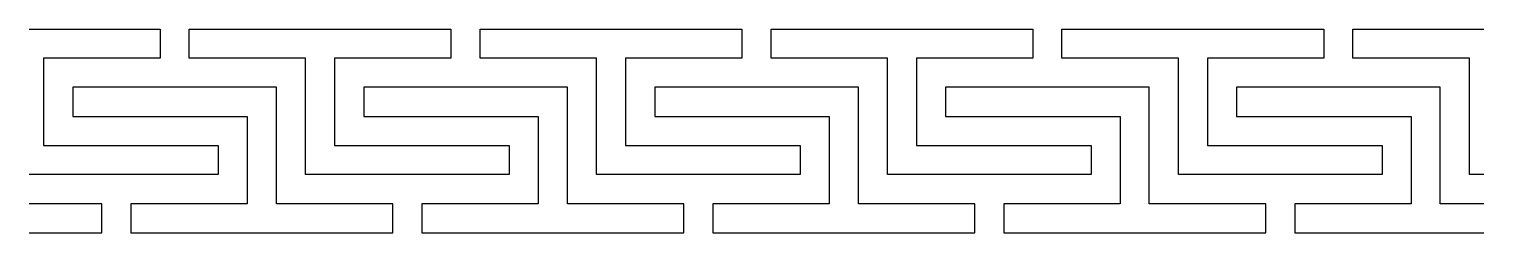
# Model space of a CAD drawing. Header units: millimetres. Extents: x 8 to 1043, y 217 to 488.
# Drawn here: x 8.3 to 383.3, y 325.3 to 377.8 of the extents above; entities that cross this region are included whole.
import ezdxf

# ---------------------------------------------------------------- set-up
doc = ezdxf.new("R2010")
doc.units = ezdxf.units.MM
doc.layers.get('0').update_dxf_attribs({"color": 1, "true_color": 0xff0000})

msp = doc.modelspace()

# ---------------------------------------------------------------- linework, layer by layer
for p, q in [((8.28, 377.83), (42.03, 377.83)), ((42.03, 377.83), (42.03, 370.33)), ((49.53, 370.33), (49.53, 377.83)), ((49.53, 377.83), (117.03, 377.83)), ((117.03, 377.83), (117.03, 370.33)), ((124.53, 370.33), (124.53, 377.83)), ((124.53, 377.83), (192.03, 377.83)), ((192.03, 377.83), (192.03, 370.33)), ((199.53, 370.33), (199.53, 377.83)), ((199.53, 377.83), (267.02, 377.83)), ((267.02, 377.83), (267.02, 370.33)), ((274.52, 370.33), (274.52, 377.83)), ((274.52, 377.83), (342.02, 377.83)), ((342.02, 377.83), (342.02, 370.33)), ((349.52, 370.33), (349.52, 377.83)), ((349.52, 377.83), (383.27, 377.83)), ((42.03, 370.33), (12.03, 370.33)), ((12.03, 370.33), (12.03, 347.83)), ((79.53, 370.33), (49.53, 370.33)), ((79.53, 340.33), (79.53, 370.33)), ((117.03, 370.33), (87.03, 370.33)), ((87.03, 370.33), (87.03, 347.83)), ((154.53, 370.33), (124.53, 370.33)), ((154.53, 340.33), (154.53, 370.33)), ((192.03, 370.33), (162.03, 370.33)), ((162.03, 370.33), (162.03, 347.83)), ((229.53, 370.33), (199.53, 370.33)), ((229.53, 340.33), (229.53, 370.33)), ((267.02, 370.33), (237.03, 370.33)), ((237.03, 370.33), (237.03, 347.83)), ((304.52, 370.33), (274.52, 370.33)), ((304.52, 340.33), (304.52, 370.33)), ((342.02, 370.33), (312.02, 370.33)), ((312.02, 370.33), (312.02, 347.83)), ((379.52, 370.33), (349.52, 370.33)), ((379.52, 340.33), (379.52, 370.33)), ((72.03, 362.83), (19.53, 362.83)), ((19.53, 362.83), (19.53, 355.33)), ((72.03, 332.83), (72.03, 362.83)), ((147.03, 362.83), (94.53, 362.83)), ((94.53, 362.83), (94.53, 355.33)), ((147.03, 332.83), (147.03, 362.83)), ((222.03, 362.83), (169.53, 362.83)), ((169.53, 362.83), (169.53, 355.33)), ((222.03, 332.83), (222.03, 362.83)), ((297.02, 362.83), (244.53, 362.83)), ((244.53, 362.83), (244.53, 355.33)), ((297.02, 332.83), (297.02, 362.83)), ((372.02, 362.83), (319.52, 362.83)), ((319.52, 362.83), (319.52, 355.33)), ((372.02, 332.83), (372.02, 362.83)), ((19.53, 355.33), (64.53, 355.33)), ((64.53, 355.33), (64.53, 332.83)), ((94.53, 355.33), (139.53, 355.33)), ((139.53, 355.33), (139.53, 332.83)), ((169.53, 355.33), (214.53, 355.33)), ((214.53, 355.33), (214.53, 332.83)), ((244.53, 355.33), (289.52, 355.33)), ((289.52, 355.33), (289.52, 332.83)), ((319.52, 355.33), (364.52, 355.33)), ((364.52, 355.33), (364.52, 332.83)), ((12.03, 347.83), (57.03, 347.83)), ((57.03, 347.83), (57.03, 340.33)), ((87.03, 347.83), (132.03, 347.83)), ((132.03, 347.83), (132.03, 340.33)), ((162.03, 347.83), (207.03, 347.83)), ((207.03, 347.83), (207.03, 340.33)), ((237.03, 347.83), (282.02, 347.83)), ((282.02, 347.83), (282.02, 340.33)), ((312.02, 347.83), (357.02, 347.83)), ((357.02, 347.83), (357.02, 340.33)), ((57.03, 340.33), (8.28, 340.33)), ((83.28, 340.33), (79.53, 340.33)), ((132.03, 340.33), (83.28, 340.33)), ((158.28, 340.33), (154.53, 340.33)), ((207.03, 340.33), (158.28, 340.33)), ((233.28, 340.33), (229.53, 340.33)), ((282.02, 340.33), (233.28, 340.33)), ((308.27, 340.33), (304.52, 340.33)), ((357.02, 340.33), (308.27, 340.33)), ((383.27, 340.33), (379.52, 340.33)), ((27.03, 332.83), (8.28, 332.83)), ((27.03, 325.33), (27.03, 332.83)), ((64.53, 332.83), (34.53, 332.83)), ((34.53, 332.83), (34.53, 325.33)), ((83.28, 332.83), (72.03, 332.83)), ((102.03, 332.83), (83.28, 332.83)), ((102.03, 325.33), (102.03, 332.83)), ((139.53, 332.83), (109.53, 332.83)), ((109.53, 332.83), (109.53, 325.33)), ((158.28, 332.83), (147.03, 332.83)), ((177.03, 332.83), (158.28, 332.83)), ((177.03, 325.33), (177.03, 332.83)), ((214.53, 332.83), (184.53, 332.83)), ((184.53, 332.83), (184.53, 325.33)), ((233.28, 332.83), (222.03, 332.83)), ((252.02, 332.83), (233.28, 332.83)), ((252.02, 325.33), (252.02, 332.83)), ((289.52, 332.83), (259.52, 332.83)), ((259.52, 332.83), (259.52, 325.33)), ((308.27, 332.83), (297.02, 332.83)), ((327.02, 332.83), (308.27, 332.83)), ((327.02, 325.33), (327.02, 332.83)), ((364.52, 332.83), (334.52, 332.83)), ((334.52, 332.83), (334.52, 325.33)), ((383.27, 332.83), (372.02, 332.83)), ((8.28, 325.33), (27.03, 325.33)), ((34.53, 325.33), (102.03, 325.33)), ((109.53, 325.33), (177.03, 325.33)), ((184.53, 325.33), (252.02, 325.33)), ((259.52, 325.33), (327.02, 325.33)), ((334.52, 325.33), (383.27, 325.33))]:
    msp.add_line(p, q)

doc.saveas('drawing.dxf')
